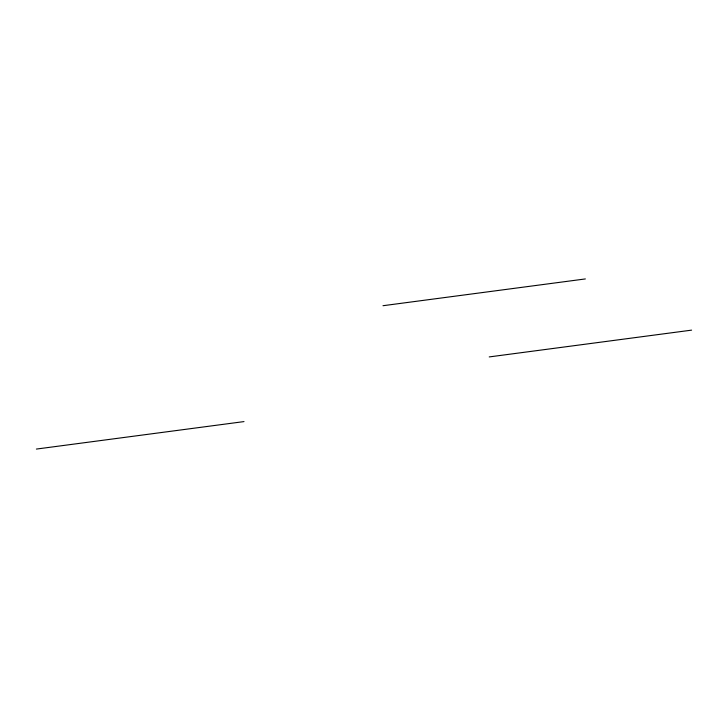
<?xml version="1.0" encoding="UTF-8"?>
<svg xmlns="http://www.w3.org/2000/svg" width="728" height="728" viewBox="0 0 728 728"><rect width="100%" height="100%" fill="white"/><g stroke="black" fill="none" stroke-linecap="round" stroke-linejoin="round"><path stroke-width="1.09" d="M382.992 305.714L585.358 278.933M489.234 356.92L691.6 330.139M36.4 449.067L244.007 421.594"/></g></svg>
